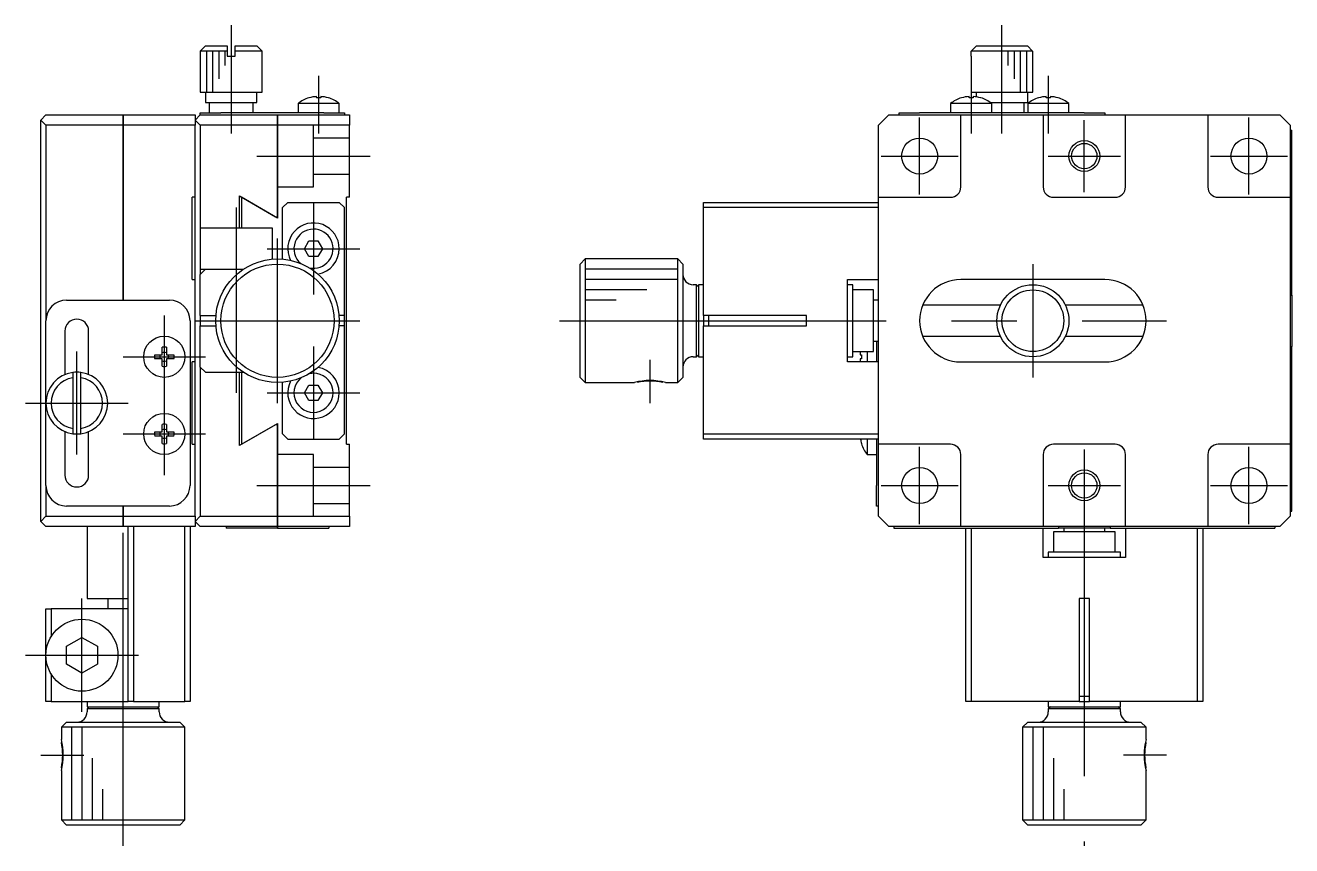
# Model space of a CAD drawing. Extents: x -74 to 198, y -108 to 85.
# Drawn here: x 75.2 to 198.2, y -51 to 28.7 of the extents above; entities that cross this region are included whole.
import ezdxf

# ---------------------------------------------------------------- set-up
doc = ezdxf.new("R2010")
doc.units = 0
doc.linetypes.add('CENTER', pattern=[50.8, 31.75, -6.35, 6.35, -6.35])
doc.linetypes.add('DASHED', pattern=[19.05, 12.7, -6.35])
doc.layers.get('0').update_dxf_attribs({"linetype": 'CONTINUOUS'})
doc.layers.add('CENTER', color=1, linetype='CENTER')

msp = doc.modelspace()

# ---------------------------------------------------------------- linework, layer by layer
at = {"color": 7, "linetype": 'CONTINUOUS'}
for p, q in [((92.66, 26.7), (92.16, 26.2)), ((92.16, 26.2), (92.16, 22.2)), ((94.76, 26.2), (92.16, 26.2)), ((92.66, 26.7), (94.76, 26.7)), ((92.76, 26.2), (92.76, 22.2)), ((93.36, 26.2), (93.36, 22.2)), ((93.96, 26.2), (93.96, 23.5)), ((94.56, 26.2), (94.56, 24.8)), ((94.76, 26.7), (94.76, 26.2)), ((94.76, 26.2), (94.76, 25.7)), ((95.56, 26.7), (97.66, 26.7)), ((95.56, 26.2), (95.56, 26.7)), ((95.56, 25.7), (95.56, 26.2)), ((98.16, 26.2), (95.56, 26.2)), ((98.16, 26.2), (97.66, 26.7)), ((98.16, 22.2), (98.16, 26.2)), ((167.08, 26.2), (167.59, 26.7)), ((173.03, 26.2), (167.08, 26.2)), ((167.08, 25.7), (167.08, 26.2)), ((167.59, 26.7), (172.53, 26.7)), ((170.66, 24.8), (170.66, 26.2)), ((171.26, 23.5), (171.26, 26.2)), ((171.86, 22.2), (171.86, 26.2)), ((172.46, 22.2), (172.46, 26.2)), ((172.53, 26.7), (173.03, 26.2)), ((173.03, 26.2), (173.03, 25.7)), ((94.76, 25.7), (95.56, 25.7)), ((167.06, 25.7), (167.06, 22.2)), ((167.06, 25.7), (167.08, 25.7)), ((173.03, 25.7), (173.06, 25.7)), ((173.06, 22.2), (173.06, 25.7)), ((92.16, 22.2), (95.16, 22.2)), ((92.66, 22.2), (92.66, 21.2)), ((95.16, 22.2), (98.16, 22.2)), ((97.66, 21.2), (97.66, 22.2)), ((167.06, 22.2), (173.06, 22.2)), ((167.56, 22.2), (167.56, 21.75)), ((172.56, 21.2), (172.56, 22.2)), ((92.66, 21.2), (95.16, 21.2)), ((93.01, 21.2), (93.01, 20.2)), ((95.16, 21.2), (97.66, 21.2)), ((97.31, 20.2), (97.31, 21.2)), ((105.66, 21.1), (101.66, 21.1)), ((101.66, 21.1), (101.66, 20.2)), ((102.73, 21.66), (102.71, 21.66)), ((103.46, 21.66), (103.46, 21.79)), ((103.86, 21.66), (103.46, 21.66)), ((103.86, 21.79), (103.86, 21.66)), ((104.61, 21.66), (104.59, 21.66)), ((105.66, 20.2), (105.66, 21.1)), ((167.06, 21.1), (165.06, 21.1)), ((165.06, 21.1), (165.06, 20.2)), ((166.13, 21.66), (166.11, 21.66)), ((166.86, 21.66), (166.86, 21.79)), ((167.26, 21.66), (166.86, 21.66)), ((169.06, 21.1), (167.06, 21.1)), ((167.26, 21.79), (167.26, 21.66)), ((168.01, 21.66), (167.99, 21.66)), ((168.92, 21.2), (172.56, 21.2)), ((169.06, 20.2), (169.06, 21.1)), ((172.21, 20.2), (172.21, 21.2)), ((174.56, 21.1), (172.56, 21.1)), ((172.56, 21.1), (172.56, 20.2)), ((173.63, 21.66), (173.61, 21.66)), ((174.36, 21.66), (174.36, 21.79)), ((174.76, 21.66), (174.36, 21.66)), ((176.56, 21.1), (174.56, 21.1)), ((174.76, 21.79), (174.76, 21.66)), ((175.51, 21.66), (175.49, 21.66)), ((176.56, 20.2), (176.56, 21.1)), ((76.66, 19.5), (77.16, 20)), ((77.16, 20), (84.66, 20)), ((84.66, 20), (91.66, 20)), ((84.66, 20), (84.66, 19)), ((84.66, 19), (84.66, 20)), ((91.66, 19.5), (92.16, 20)), ((91.66, 20), (91.66, 19.5)), ((92.16, 20.2), (94.16, 20.2)), ((92.16, 20), (92.16, 20.2)), ((92.16, 20), (99.66, 20)), ((104.16, 20.2), (94.16, 20.2)), ((99.66, 20), (106.66, 20)), ((99.66, 20), (99.66, 19)), ((99.66, 19), (99.66, 20)), ((104.16, 20.2), (106.16, 20.2)), ((106.16, 20.2), (106.16, 20)), ((106.66, 20), (106.66, 19)), ((159.06, 20), (158.06, 19)), ((159.06, 20), (166.06, 20)), ((160.06, 20.2), (162.06, 20.2)), ((160.06, 20), (160.06, 20.2)), ((178.06, 20.2), (162.06, 20.2)), ((166.06, 13), (166.06, 20)), ((166.06, 20), (174.06, 20)), ((174.06, 20), (174.06, 13)), ((174.06, 20), (182.06, 20)), ((178.06, 20.2), (180.06, 20.2)), ((180.06, 20.2), (180.06, 20)), ((182.06, 20), (190.06, 20)), ((182.06, 13), (182.06, 20)), ((190.06, 20), (190.06, 13)), ((190.06, 20), (197.06, 20)), ((198.06, 19), (197.06, 20)), ((76.66, -19.5), (76.66, 19.5)), ((77.16, 19), (76.66, 19.5)), ((77.16, 19), (77.16, 0)), ((84.66, 19), (77.16, 19)), ((84.66, 2), (84.66, 19)), ((84.66, 19), (84.66, 2)), ((91.66, 19), (84.66, 19)), ((92.16, 19), (91.66, 19.5)), ((91.66, 19.5), (91.66, 19)), ((91.66, 12), (91.66, 19)), ((92.16, 19), (92.16, 9)), ((99.66, 19), (92.16, 19)), ((106.66, 19), (99.66, 19)), ((99.66, 10.1), (99.66, 19)), ((99.66, 19), (99.66, 10.1)), ((106.66, 12), (106.66, 19)), ((158.06, 12), (158.06, 19)), ((198.06, 19), (198.06, 12)), ((198.06, 18.5), (198.21, 18.5)), ((198.21, 2.5), (198.21, 18.5)), ((91.36, 4), (91.36, 12)), ((91.66, 12), (91.36, 12)), ((91.66, 4), (91.66, 12)), ((95.96, 9), (95.96, 12.12)), ((95.96, 12.12), (99.46, 10.1)), ((99.66, 9.98), (96.16, 12)), ((96.16, 12), (96.16, 9)), ((100.66, 11.5), (100.16, 11)), ((100.66, 11.5), (105.66, 11.5)), ((106.16, 11), (105.66, 11.5)), ((106.36, -12), (106.36, 12)), ((106.66, 12), (106.36, 12)), ((141.06, 11.5), (158.06, 11.5)), ((141.06, 11), (141.06, 11.5)), ((158.06, -12), (158.06, 12)), ((158.06, 12), (165.06, 12)), ((175.06, 12), (181.06, 12)), ((191.06, 12), (198.06, 12)), ((198.06, 12), (198.06, -12)), ((99.46, 10.1), (99.66, 10.1)), ((99.66, 10.1), (99.66, 9.98)), ((100.16, 5.98), (100.16, 11)), ((106.16, 0.5), (106.16, 11)), ((158.06, 11), (141.06, 11)), ((141.06, 0.5), (141.06, 11)), ((99.16, 9), (92.16, 9)), ((92.16, 9), (92.16, 5)), ((99.16, 5.98), (99.16, 9)), ((102.29, 7), (102.72, 7.75)), ((102.72, 7.75), (103.59, 7.75)), ((103.59, 7.75), (104.02, 7)), ((102.72, 6.25), (102.29, 7)), ((103.59, 6.25), (102.72, 6.25)), ((104.02, 7), (103.59, 6.25)), ((92.66, 5), (92.16, 4.5)), ((92.16, 5), (92.66, 5)), ((92.16, 5), (92.16, 4.5)), ((92.66, 5), (96.34, 5)), ((129.56, 6), (129.06, 5.5)), ((129.06, 0), (129.06, 5.5)), ((129.56, 6), (129.56, 0)), ((138.56, 6), (129.56, 6)), ((138.56, 5), (129.56, 5)), ((138.56, -6), (138.56, 6)), ((139.06, 5.5), (138.56, 6)), ((139.06, 5.5), (139.06, -5.5)), ((91.36, 4), (91.66, 4)), ((91.66, -4), (91.66, 4)), ((92.16, 0.5), (92.16, 4.5)), ((138.56, 4), (129.56, 4)), ((155.06, -4), (155.06, 4)), ((155.06, 4), (158.06, 4)), ((180.06, 4), (166.06, 4)), ((135.56, 3), (129.56, 3)), ((140.36, 3.5), (140.06, 3.5)), ((140.36, -3.5), (140.36, 3.5)), ((140.56, 3.3), (140.36, 3.5)), ((140.56, 3.5), (140.56, -3.5)), ((141.06, 3.5), (140.56, 3.5)), ((140.56, 3.5), (140.56, 3.3)), ((155.56, 3.5), (155.06, 3.5)), ((155.56, 0), (155.56, 3.5)), ((155.56, 3), (155.56, 3.5)), ((157.56, 3), (155.56, 3)), ((157.56, -3), (157.56, 3)), ((198.06, 2.5), (198.21, 2.5)), ((198.21, 2.49), (198.21, 2)), ((79.16, 2), (89.16, 2)), ((132.56, 2), (129.56, 2)), ((158.06, 2), (157.56, 2)), ((169.9, 1.5), (162.35, 1.5)), ((169.9, 1.5), (169.9, 1.5)), ((169.9, 1.5), (169.9, 1.5)), ((183.77, 1.5), (176.22, 1.5)), ((198.21, 2), (198.21, 1)), ((77.16, -8), (77.16, 0)), ((91.16, 0), (91.16, -16)), ((92.16, 0.5), (92.16, -0.5)), ((92.16, 0.5), (93.68, 0.5)), ((106.16, 0.5), (105.64, 0.5)), ((106.16, -0.5), (106.16, 0.5)), ((129.06, -5.5), (129.06, 0)), ((129.56, 0), (129.56, -6)), ((151.06, 0.5), (141.06, 0.5)), ((141.06, 0.5), (141.06, -0.5)), ((141.56, -0.5), (141.56, 0.5)), ((151.06, -0.5), (151.06, 0.5)), ((155.56, -3.5), (155.56, 0)), ((198.21, 1), (198.21, 0)), ((198.21, 0), (198.21, -1)), ((79.01, -1), (79.01, -5.23)), ((81.31, -5.23), (81.31, -1)), ((92.16, -4.5), (92.16, -0.5)), ((92.16, -0.5), (93.68, -0.5)), ((106.16, -0.5), (105.64, -0.5)), ((106.16, -11), (106.16, -0.5)), ((141.06, -0.5), (151.06, -0.5)), ((141.06, -11), (141.06, -0.5)), ((198.21, -1), (198.21, -2)), ((157.56, -2), (158.06, -2)), ((157.86, -2), (157.86, -4)), ((162.35, -1.5), (169.9, -1.5)), ((169.9, -1.5), (169.9, -1.5)), ((169.9, -1.5), (169.9, -1.5)), ((176.22, -1.5), (183.77, -1.5)), ((198.21, -2), (198.21, -2.49)), ((87.73, -3.3), (88.46, -3.3)), ((88.46, -3.3), (88.46, -2.57)), ((88.86, -2.57), (88.86, -3.3)), ((88.86, -3.3), (89.59, -3.3)), ((140.06, -3.5), (140.36, -3.5)), ((140.36, -3.5), (140.56, -3.3)), ((140.56, -3.3), (140.56, -3.5)), ((140.56, -3.5), (141.06, -3.5)), ((155.06, -3.5), (155.56, -3.5)), ((155.56, -3.5), (155.56, -3)), ((155.56, -3), (157.56, -3)), ((156.27, -3.3), (156.4, -3.3)), ((156.4, -3.3), (156.4, -3.7)), ((156.96, -3), (156.96, -3.5)), ((156.96, -3.5), (156.96, -4)), ((198.06, -2.5), (198.21, -2.5)), ((198.21, -18.5), (198.21, -2.5)), ((88.46, -3.7), (87.73, -3.7)), ((88.46, -4.43), (88.46, -3.7)), ((88.86, -3.7), (88.86, -4.43)), ((89.59, -3.7), (88.86, -3.7)), ((91.36, -12), (91.36, -4)), ((91.66, -4), (91.36, -4)), ((91.66, -12), (91.66, -4)), ((92.16, -4.5), (92.16, -19)), ((92.16, -4.5), (92.66, -5)), ((158.06, -4), (155.06, -4)), ((156.4, -3.7), (156.27, -3.7)), ((166.06, -4), (180.06, -4)), ((79.76, -5.03), (79.76, -5.53)), ((79.76, -5.53), (79.76, -10.47)), ((80.56, -5.53), (80.56, -5.03)), ((80.56, -10.47), (80.56, -5.53)), ((92.66, -5), (96.34, -5)), ((95.96, -12.12), (95.96, -5)), ((96.16, -5), (96.16, -12)), ((100.16, -11), (100.16, -5.98)), ((101.16, -5.81), (101.16, -5.81)), ((129.06, -5.5), (129.56, -6)), ((129.56, -6), (134.36, -6)), ((137.36, -6), (138.56, -6)), ((138.56, -6), (139.06, -5.5)), ((102.29, -7), (102.72, -6.25)), ((102.72, -7.75), (102.29, -7)), ((102.72, -6.25), (103.59, -6.25)), ((103.59, -6.25), (104.02, -7)), ((104.02, -7), (103.59, -7.75)), ((77.16, -16), (77.16, -8)), ((103.59, -7.75), (102.72, -7.75)), ((79.01, -10.77), (79.01, -15)), ((79.76, -10.47), (79.76, -10.97)), ((80.56, -10.97), (80.56, -10.47)), ((81.31, -15), (81.31, -10.77)), ((87.73, -10.8), (88.46, -10.8)), ((88.46, -10.8), (88.46, -10.07)), ((88.86, -10.07), (88.86, -10.8)), ((88.86, -10.8), (89.59, -10.8)), ((99.46, -10.1), (95.96, -12.12)), ((96.16, -12), (99.66, -9.98)), ((99.66, -10.1), (99.46, -10.1)), ((99.66, -9.98), (99.66, -10.1)), ((99.66, -19), (99.66, -10.1)), ((99.66, -10.1), (99.66, -19)), ((100.16, -11), (100.66, -11.5)), ((105.66, -11.5), (106.16, -11)), ((141.06, -11), (158.06, -11)), ((141.06, -11.5), (141.06, -11)), ((88.46, -11.2), (87.73, -11.2)), ((88.46, -11.93), (88.46, -11.2)), ((88.86, -11.2), (88.86, -11.93)), ((89.59, -11.2), (88.86, -11.2)), ((91.36, -12), (91.66, -12)), ((91.66, -19), (91.66, -12)), ((100.66, -11.5), (105.66, -11.5)), ((106.36, -12), (106.66, -12)), ((106.66, -19), (106.66, -12)), ((158.06, -11.5), (141.06, -11.5)), ((156.4, -11.93), (156.4, -11.95)), ((156.96, -11.5), (156.96, -13)), ((157.86, -11.5), (157.86, -16)), ((158.06, -19), (158.06, -12)), ((165.06, -12), (158.06, -12)), ((181.06, -12), (175.06, -12)), ((198.06, -12), (191.06, -12)), ((198.06, -12), (198.06, -19)), ((156.96, -13), (157.86, -13)), ((166.06, -20), (166.06, -13)), ((174.06, -13), (174.06, -20)), ((182.06, -20), (182.06, -13)), ((190.06, -13), (190.06, -20)), ((77.16, -16), (77.16, -19)), ((157.86, -18), (157.86, -16)), ((89.16, -18), (79.16, -18)), ((84.66, -18), (84.66, -19)), ((84.66, -19), (84.66, -18)), ((158.06, -18), (157.86, -18)), ((76.66, -19.5), (77.16, -19)), ((77.16, -20), (76.66, -19.5)), ((77.16, -19), (84.66, -19)), ((84.66, -19), (91.66, -19)), ((84.66, -19), (84.66, -20)), ((84.66, -20), (84.66, -19)), ((91.66, -19.5), (92.16, -19)), ((91.66, -19), (91.66, -19.5)), ((92.16, -20), (91.66, -19.5)), ((91.66, -19.5), (91.66, -20)), ((92.16, -19), (99.66, -19)), ((99.66, -19), (106.66, -19)), ((99.66, -19), (99.66, -20)), ((99.66, -20), (99.66, -19)), ((106.66, -19), (106.66, -20)), ((158.06, -19), (159.06, -20)), ((197.06, -20), (198.06, -19)), ((198.06, -18.5), (198.21, -18.5)), ((84.66, -20), (77.16, -20)), ((81.16, -20), (81.16, -27)), ((91.66, -20), (84.66, -20)), ((85.16, -37), (85.16, -20)), ((85.66, -20), (85.66, -37)), ((90.66, -37), (90.66, -20)), ((91.16, -20), (91.16, -37)), ((99.66, -20), (92.16, -20)), ((94.66, -20), (94.66, -20.15)), ((99.66, -20.15), (94.66, -20.15)), ((106.66, -20), (99.66, -20)), ((99.66, -20.15), (99.66, -20)), ((99.66, -20), (99.66, -20.15)), ((99.66, -20.15), (104.66, -20.15)), ((104.66, -20), (104.66, -20.15)), ((166.06, -20), (159.06, -20)), ((159.56, -20), (159.56, -20.15)), ((159.56, -20.15), (175.56, -20.15)), ((174.06, -20), (166.06, -20)), ((166.56, -37), (166.56, -20.15)), ((167.06, -20.15), (167.06, -37)), ((182.06, -20), (174.06, -20)), ((174.06, -23), (174.06, -20.15)), ((181.06, -20.5), (175.06, -20.5)), ((175.06, -20.5), (175.06, -22.5)), ((175.56, -20), (175.56, -20.15)), ((176.06, -20.15), (175.57, -20.15)), ((177.06, -20.15), (176.06, -20.15)), ((176.06, -20.15), (176.06, -20.5)), ((178.06, -20.15), (177.06, -20.15)), ((179.06, -20.15), (178.06, -20.15)), ((180.06, -20.15), (179.06, -20.15)), ((180.06, -20.5), (180.06, -20.15)), ((180.55, -20.15), (180.06, -20.15)), ((180.56, -20), (180.56, -20.15)), ((180.56, -20.15), (196.56, -20.15)), ((181.06, -22.5), (181.06, -20.5)), ((190.06, -20), (182.06, -20)), ((182.06, -20.15), (182.06, -23)), ((189.06, -37), (189.06, -20.15)), ((189.56, -20.15), (189.56, -37)), ((197.06, -20), (190.06, -20)), ((196.56, -20), (196.56, -20.15)), ((182.06, -23), (174.06, -23)), ((178.06, -22.5), (174.56, -22.5)), ((174.56, -22.5), (174.56, -23)), ((175.06, -22.5), (174.56, -22.5)), ((181.56, -22.5), (178.06, -22.5)), ((181.56, -22.5), (181.06, -22.5)), ((181.56, -23), (181.56, -22.5)), ((81.16, -27), (85.16, -27)), ((83.16, -27), (83.16, -28)), ((177.56, -27), (177.56, -37)), ((178.56, -27), (177.56, -27)), ((178.56, -37), (178.56, -27)), ((77.16, -32.5), (77.16, -28)), ((77.16, -28), (77.66, -28)), ((85.16, -28), (77.66, -28)), ((77.66, -28), (77.66, -30.7)), ((79.16, -31.63), (80.66, -30.77)), ((79.16, -33.37), (79.16, -31.63)), ((80.66, -30.77), (82.16, -31.63)), ((82.16, -31.63), (82.16, -33.37)), ((77.16, -37), (77.16, -32.5)), ((77.66, -34.3), (77.66, -37)), ((80.66, -34.23), (79.16, -33.37)), ((82.16, -33.37), (80.66, -34.23)), ((178.56, -36.5), (177.56, -36.5)), ((77.66, -37), (77.16, -37)), ((77.66, -37), (85.16, -37)), ((81.16, -37), (81.16, -37.5)), ((81.16, -37.5), (88.16, -37.5)), ((81.36, -37.5), (81.16, -37.7)), ((88.16, -37.7), (81.16, -37.7)), ((81.16, -37.7), (81.16, -38)), ((81.36, -37.5), (87.96, -37.5)), ((85.66, -37), (85.16, -37)), ((85.66, -37), (90.66, -37)), ((88.16, -37.7), (87.96, -37.5)), ((88.16, -37.5), (88.16, -37)), ((88.16, -38), (88.16, -37.7)), ((91.16, -37), (90.66, -37)), ((167.06, -37), (166.56, -37)), ((177.56, -37), (167.06, -37)), ((174.56, -37), (174.56, -37.5)), ((174.56, -37.5), (181.56, -37.5)), ((174.76, -37.5), (174.56, -37.7)), ((174.56, -37.5), (174.76, -37.5)), ((181.56, -37.7), (174.56, -37.7)), ((174.56, -37.7), (174.56, -38)), ((177.56, -37), (178.56, -37)), ((189.06, -37), (178.56, -37)), ((181.56, -37.7), (181.36, -37.5)), ((181.36, -37.5), (181.56, -37.5)), ((181.56, -37.5), (181.56, -37)), ((181.56, -38), (181.56, -37.7)), ((189.56, -37), (189.06, -37)), ((79.16, -39), (78.66, -39.5)), ((79.16, -39), (90.16, -39)), ((90.66, -39.5), (90.16, -39)), ((172.56, -39), (172.06, -39.5)), ((172.56, -39), (183.56, -39)), ((184.06, -39.5), (183.56, -39)), ((90.66, -39.5), (78.66, -39.5)), ((78.66, -39.5), (78.66, -40.7)), ((79.66, -39.5), (79.66, -48.5)), ((80.66, -39.5), (80.66, -48.5)), ((90.66, -48.5), (90.66, -39.5)), ((172.06, -39.5), (172.06, -48.5)), ((184.06, -39.5), (172.06, -39.5)), ((173.06, -39.5), (173.06, -48.5)), ((174.06, -39.5), (174.06, -48.5)), ((184.06, -40.7), (184.06, -39.5)), ((81.66, -42.5), (81.66, -48.5)), ((175.06, -42.5), (175.06, -48.5)), ((78.66, -43.7), (78.66, -48.5)), ((184.06, -48.5), (184.06, -43.7)), ((82.66, -45.5), (82.66, -48.5)), ((176.06, -45.5), (176.06, -48.5)), ((78.66, -48.5), (90.66, -48.5)), ((78.66, -48.5), (79.16, -49)), ((90.16, -49), (79.16, -49)), ((90.16, -49), (90.66, -48.5)), ((172.06, -48.5), (178.06, -48.5)), ((172.06, -48.5), (172.56, -49)), ((178.06, -49), (172.56, -49)), ((178.06, -48.5), (184.06, -48.5)), ((183.56, -49), (178.06, -49)), ((183.56, -49), (184.06, -48.5))]:
    msp.add_line(p, q, dxfattribs=at)
at = {"color": 3, "linetype": 'DASHED'}
for p, q in [((103.16, 19), (99.66, 19)), ((103.16, 13), (103.16, 19)), ((106.66, 17.75), (103.16, 17.75)), ((103.16, 14.25), (106.66, 14.25)), ((99.66, 13), (103.16, 13)), ((103.16, -13), (99.66, -13)), ((103.16, -19), (103.16, -13)), ((106.66, -14.25), (103.16, -14.25)), ((103.16, -17.75), (106.66, -17.75)), ((99.66, -19), (103.16, -19))]:
    msp.add_line(p, q, dxfattribs=at)
at = {"color": 7, "linetype": 'CONTINUOUS'}
for centre, radius in [((162.06, 16), 1.75), ((178.06, 16), 1.23), ((194.06, 16), 1.75), ((99.66, 0), 6), ((99.66, 0), 5.5), ((173.06, 0), 3.5), ((173.06, 0), 3), ((88.66, -3.5), 2), ((88.66, -11), 2), ((162.06, -16), 1.75), ((194.06, -16), 1.75), ((178.06, -16), 1.23), ((80.66, -32.5), 3.5)]:
    msp.add_circle(centre, radius, dxfattribs=at)
at = {"color": 3, "linetype": 'CONTINUOUS'}
for centre in [(178.06, 16), (178.06, -16)]:
    msp.add_circle(centre, 1.5, dxfattribs=at)
at = {"color": 7, "linetype": 'CONTINUOUS'}
for centre, radius, start, end in [((103.66, 18.6), 3.2, 107.27, 128.6822), ((103.66, 18.6), 3.19, 93.5904, 106.9053), ((103.66, 18.6), 3.19, 73.0947, 86.4096), ((103.66, 18.6), 3.2, 51.3178, 72.73), ((167.06, 18.6), 3.2, 107.27, 128.6822), ((167.06, 18.6), 3.19, 93.5904, 106.9053), ((167.06, 18.6), 3.19, 73.0947, 86.4096), ((167.06, 18.6), 3.2, 51.3178, 72.73), ((174.56, 18.6), 3.2, 107.27, 128.6822), ((174.56, 18.6), 3.19, 93.5904, 106.9053), ((174.56, 18.6), 3.19, 73.0947, 86.4096), ((174.56, 18.6), 3.2, 51.3178, 72.73), ((165.06, 13), 1, 270, 0), ((175.06, 13), 1, 180, 270), ((181.06, 13), 1, 270, 0), ((191.06, 13), 1, 180, 270), ((103.16, 7), 2.5, 0, 207.0437), ((103.16, 7), 1.9, 90, 229.4644), ((103.16, 7), 1.9, 257.4055, 90), ((103.16, 7), 2.5, 279.8262, 0), ((140.06, 4.5), 1, 180, 270), ((166.06, 0), 4, 90, 270), ((180.06, 0), 4, 270, 90), ((79.16, 0), 2, 90, 180), ((89.16, 0), 2, 0, 90), ((80.16, -1), 1.15, 0, 180), ((88.66, -3.5), 0.95, 167.8468, 192.1532), ((88.66, -3.5), 0.435, 152.6335, 207.3665), ((88.66, -3.5), 0.95, 77.8468, 102.1532), ((88.66, -3.5), 0.435, 62.6335, 117.3665), ((88.66, -3.5), 0.435, 332.6335, 27.3665), ((88.66, -3.5), 0.95, 347.8468, 12.1532), ((140.06, -4.5), 1, 90, 180), ((159.46, -3.5), 3.19, 170.9929, 176.4096), ((88.66, -3.5), 0.435, 242.6335, 297.3665), ((88.66, -3.5), 0.95, 257.8468, 282.1532), ((103.16, -7), 2.5, 0, 80.1738), ((159.46, -3.5), 3.19, 183.5904, 189.0071), ((80.16, -8), 3, 97.6623, 262.3377), ((80.16, -8), 2.5, 99.2069, 260.7931), ((80.16, -8), 3, 82.3377, 97.6623), ((80.16, -8), 3, 277.6623, 82.3377), ((80.16, -8), 2.5, 279.2069, 80.7931), ((103.16, -7), 2.5, 152.9563, 0), ((103.16, -7), 1.9, 130.5356, 90), ((103.16, -7), 1.9, 90, 102.5945), ((135.86, -11.67), 5.81, 77.7756, 102.2244), ((80.16, -8), 3, 262.3377, 277.6623), ((88.66, -11), 0.95, 167.8468, 192.1532), ((88.66, -11), 0.435, 152.6335, 207.3665), ((88.66, -11), 0.95, 77.8468, 102.1532), ((88.66, -11), 0.435, 62.6335, 117.3665), ((88.66, -11), 0.435, 332.6335, 27.3665), ((88.66, -11), 0.95, 347.8468, 12.1532), ((88.66, -11), 0.435, 242.6335, 297.3665), ((88.66, -11), 0.95, 257.8468, 282.1532), ((159.46, -11), 3.19, 189.0071, 196.9053), ((159.46, -11), 3.2, 197.27, 218.6822), ((165.06, -13), 1, 0, 90), ((175.06, -13), 1, 90, 180), ((181.06, -13), 1, 0, 90), ((191.06, -13), 1, 90, 180), ((80.16, -15), 1.15, 180, 0), ((79.16, -16), 2, 180, 270), ((89.16, -16), 2, 270, 0), ((80.16, -38), 1, 270, 0), ((89.16, -38), 1, 180, 270), ((173.56, -38), 1, 270, 0), ((182.56, -38), 1, 180, 270), ((72.98, -42.2), 5.81, 347.7756, 12.2244), ((189.73, -42.2), 5.81, 167.7756, 192.2244)]:
    msp.add_arc(centre, radius, start, end, dxfattribs=at)
at = {"color": 3, "linetype": 'CONTINUOUS'}
for centre, start, end in [((135.86, -11.81), 75.5273, 104.4727), ((72.85, -42.2), 345.5252, 14.4748), ((189.87, -42.2), 165.5252, 194.4748)]:
    msp.add_arc(centre, 6, start, end, dxfattribs=at)
at = {"layer": 'CENTER', "color": 1, "linetype": 'CENTER'}
for p, q in [((95.16, 28.7), (95.16, 18.2)), ((170.06, 18.2), (170.06, 28.7)), ((103.66, 23.79), (103.66, 18.2)), ((167.06, 23.79), (167.06, 18.2)), ((174.56, 23.79), (174.56, 18.2)), ((162.06, 12.25), (162.06, 19.75)), ((194.06, 12.25), (194.06, 19.75)), ((178.06, 12.5), (178.06, 19.5)), ((97.66, 16), (108.66, 16)), ((158.31, 16), (165.81, 16)), ((174.56, 16), (181.56, 16)), ((190.31, 16), (197.81, 16)), ((103.16, 11.5), (103.16, 2.54)), ((95.66, 11), (95.66, -7)), ((99.66, -8), (99.66, 8)), ((98.66, 7), (107.66, 7)), ((173.06, 5.5), (173.06, -5.5)), ((88.66, 0.5), (88.66, -7.5)), ((91.66, 0), (107.66, 0)), ((127.06, 0), (186.06, 0)), ((80.16, -13), (80.16, -3)), ((84.66, -3.5), (92.66, -3.5)), ((103.16, -2.5), (103.16, -11.46)), ((135.86, -8), (135.86, -3.81)), ((88.66, -7), (88.66, -15)), ((98.66, -7), (107.66, -7)), ((75.16, -8), (85.16, -8)), ((84.66, -11), (92.66, -11)), ((162.06, -19.75), (162.06, -12.25)), ((194.06, -19.75), (194.06, -12.25)), ((178.06, -12.5), (178.06, -51)), ((97.66, -16), (108.66, -16)), ((158.31, -16), (165.81, -16)), ((174.56, -16), (181.56, -16)), ((190.31, -16), (197.81, -16)), ((84.66, -51), (84.66, -20.6)), ((80.66, -38), (80.66, -27)), ((75.16, -32.5), (86.16, -32.5)), ((76.66, -42.2), (80.85, -42.2)), ((186.06, -42.2), (181.87, -42.2))]:
    msp.add_line(p, q, dxfattribs=at)

doc.saveas('drawing.dxf')
